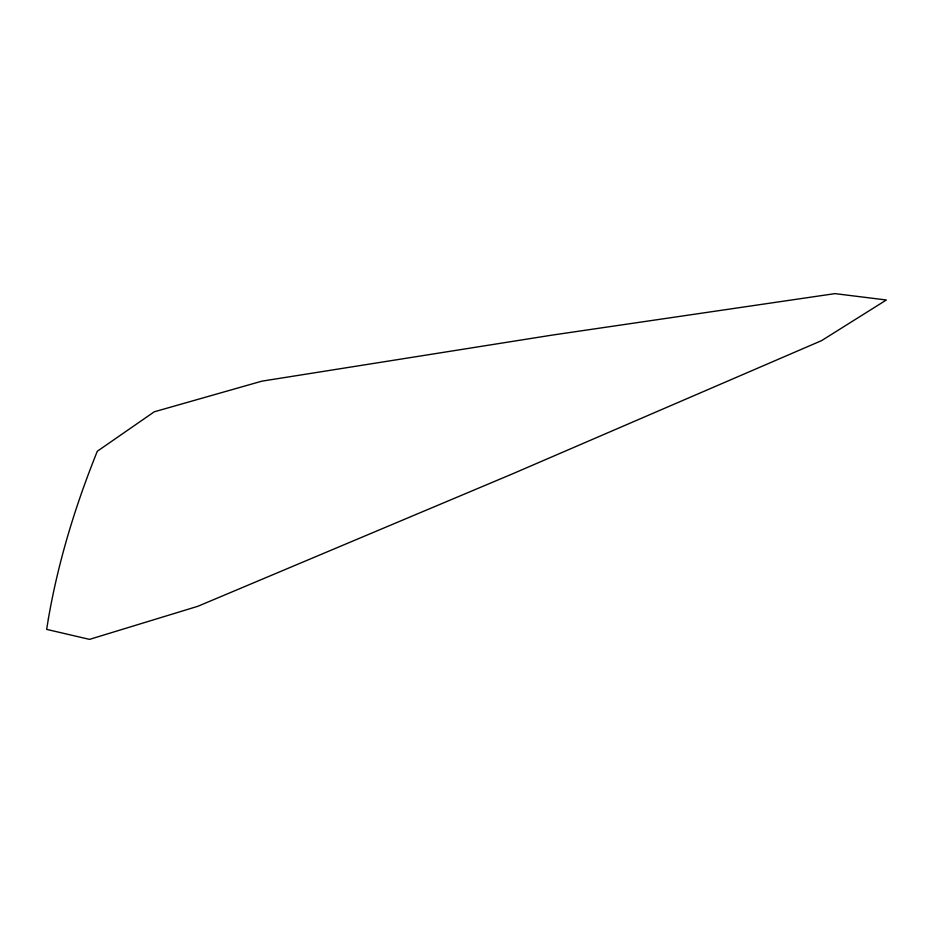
<?xml version="1.0" encoding="UTF-8"?>
<svg xmlns="http://www.w3.org/2000/svg" width="933" height="933" viewBox="0 0 933 933"><rect width="100%" height="100%" fill="white"/><g stroke="black" fill="none" stroke-linecap="round" stroke-linejoin="round"><path stroke-width="1.4" d="M48.399 618.672L46.65 629.39L89.533 639.373L197.854 606.287L512.357 473.917L821.588 340.627L886.35 299.994L834.965 293.627L551.823 335.157L261.893 381.154L154.248 411.803L97.312 451.245C75.538 505.243 58.312 561.234 48.399 618.672"/></g></svg>
